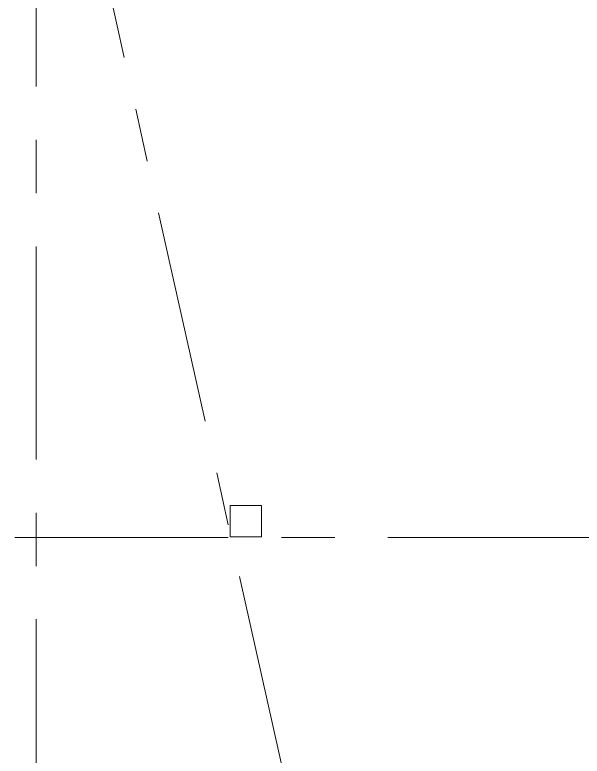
# Model space of a CAD drawing. Header units: inches. Extents: x 0.9 to 36.3, y 0.7 to 23.3.
# Drawn here: x 15.938 to 17.268, y 5.597 to 7.336 of the extents above; entities that cross this region are included whole.
import ezdxf

# ---------------------------------------------------------------- set-up
doc = ezdxf.new("R2010")
doc.units = ezdxf.units.IN
doc.layers.add('PDF_Geometry', color=7, linetype='Continuous', lineweight=9, true_color=0x777777)

msp = doc.modelspace()

# ---------------------------------------------------------------- linework, layer by layer
at = {"layer": 'PDF_Geometry', "linetype": 'ByBlock'}
for points in [[(16.1943, 7.2364), (16.086, 7.7247)], [(15.9877, 7.168), (15.9877, 7.6664)], [(16.2477, 6.993), (16.221, 7.1147)], [(15.9877, 6.9181), (15.9877, 7.043)], [(16.3843, 6.3831), (16.2743, 6.8714)], [(15.9877, 6.2931), (15.9877, 6.7931)], [(16.4377, 6.1398), (16.411, 6.2614)], [(15.9877, 6.0431), (15.9877, 6.1681)], [(15.9377, 6.1098), (16.4377, 6.1098)], [(16.5627, 6.1098), (16.6877, 6.1098)], [(16.8126, 6.1098), (17.3126, 6.1098)], [(16.6093, 5.3714), (16.4643, 6.0181)], [(15.9877, 5.4181), (15.9877, 5.9181)]]:
    msp.add_lwpolyline(points, dxfattribs=at)
msp.add_lwpolyline([(16.516, 6.1114), (16.516, 6.1847), (16.4427, 6.1847), (16.4427, 6.1114)], close=True, dxfattribs=at)

doc.saveas('drawing.dxf')
